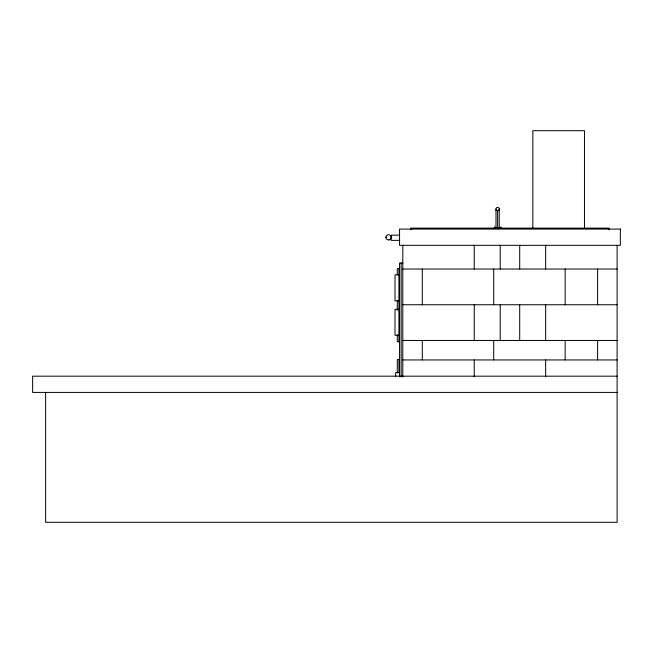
<?xml version="1.0" encoding="UTF-8"?>
<svg xmlns="http://www.w3.org/2000/svg" width="653" height="653" viewBox="0 0 653 653"><rect width="100%" height="100%" fill="white"/><g stroke="black" fill="none" stroke-linecap="round" stroke-linejoin="round"><path stroke-width="0.98" d="M385.964 237.684L385.964 237.006M494.37 226.82L494.362 227.464L500.851 227.464M500.859 227.513L500.859 226.869M495.994 210.584L499.235 210.584M399.701 235.17L391.123 235.17L391.123 237.015L391.123 240.369L399.701 240.369M402.803 263.02L399.554 263.02L399.554 376.952M399.554 268.701L397.285 268.701L397.285 274.791M402.803 269.028L617.101 269.028M398.91 274.872L395.008 274.872L395.008 300.845L398.91 300.845M402.803 304.747L617.101 304.747M398.91 309.293L395.008 309.293L395.008 335.267L398.91 335.267M402.803 340.458L617.101 340.458M399.554 341.764L397.285 341.764L397.285 334.654M399.554 359.615L397.285 359.615L397.285 372.814M402.803 359.942L617.101 359.942M399.554 372.61L395.661 372.61L395.661 376.601M617.101 376.177L32.65 376.177L32.65 392.412L617.101 392.412M617.101 245.218L617.101 522.294L45.637 522.294L45.637 392.412M608.988 229.848L608.988 228.117L410.925 228.117L410.925 229.848M597.617 269.028L597.617 304.747M597.617 340.458L597.617 359.942M584.468 228.117L584.468 130.706L532.848 130.706L532.848 228.117M565.155 269.028L565.155 304.747M565.155 340.458L565.155 359.942M545.671 245.218L545.671 269.028M545.671 304.747L545.671 340.458M545.671 359.942L545.671 376.814M519.698 245.218L519.698 269.028M519.698 304.747L519.698 340.458M500.214 245.218L500.214 269.028M500.214 304.747L500.214 340.458M499.235 208.96A1.624 1.624 0 0 1 496.802 210.364A1.624 1.624 0 0 1 496.802 207.556A1.624 1.624 0 0 1 499.235 208.96L499.235 227.848M497.619 210.584L497.619 227.848M495.994 208.96L495.994 227.889M493.717 269.028L493.717 304.747M493.717 340.458L493.717 359.942M474.233 245.218L474.233 269.028M474.233 304.747L474.233 340.458M474.233 359.942L474.233 376.814M422.287 269.028L422.287 304.747M422.287 340.458L422.287 359.942M402.803 245.218L402.803 376.952M401.179 263.02L401.179 376.952M398.91 268.701L398.91 341.764M398.91 359.615L398.91 372.814M397.285 300.723L397.285 310.306M620.35 229.089L399.554 229.089L399.554 245.324L620.35 245.324L620.35 229.089M388.878 239.929L388.2 239.92A2.596 2.596 0 0 1 386.356 235.953A2.596 2.596 0 0 1 390.739 235.953A2.596 2.596 0 0 1 388.878 239.929"/></g></svg>
